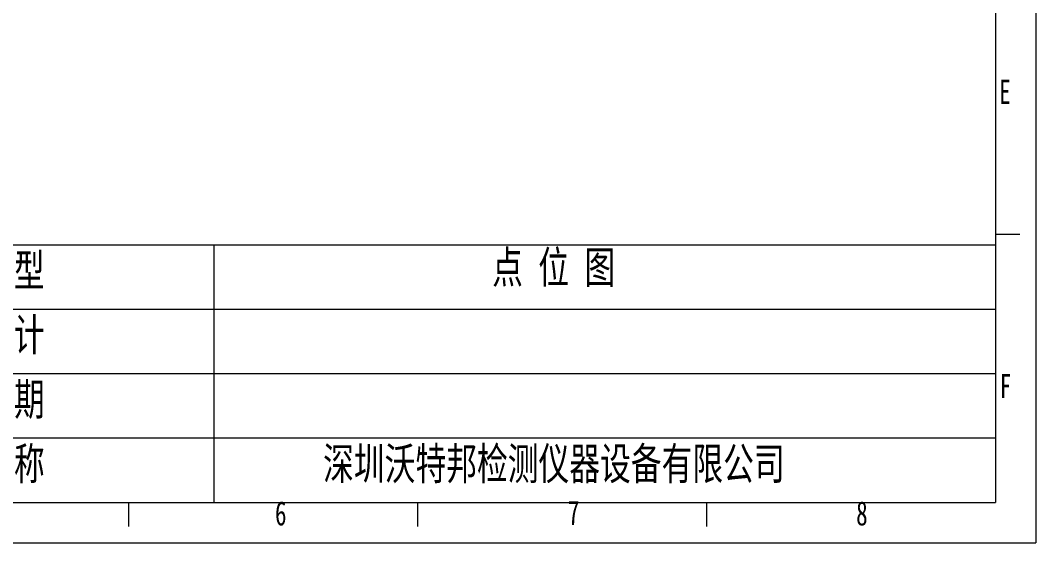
# Model space of a CAD drawing. Header units: millimetres. Extents: x -697 to -103, y -638 to -114.
# Drawn here: x -355.2 to -103.2, y -637.7 to -508 of the extents above; entities that cross this region are included whole.
import ezdxf

# ---------------------------------------------------------------- set-up
doc = ezdxf.new("R2010")
doc.units = ezdxf.units.MM
doc.layers.add('00点位图', color=100, linetype='Continuous')
doc.layers.add('设计图框', color=120, linetype='Continuous')
doc.styles.add('SLDTEXTSTYLE0', font='TXT', dxfattribs={"width": 0.7, "bigfont": 'bigfont'})
doc.styles.add('SLDTEXTSTYLE1', font='TXT', dxfattribs={"width": 0.7})

# ---------------------------------------------------------------- blocks, each defined once
blk = doc.blocks.new('YHD点位图')
at = {"layer": '00点位图', "color": 4, "linetype": 'Continuous', "lineweight": 18}
for p, q in [((1959.8, 1446.33), (1959.8, 1236.33)), ((1954.8, 1441.33), (1954.8, 1241.33)), ((1954.83, 1274.66), (1957.83, 1274.66)), ((1667.8, 1273.33), (1954.8, 1273.33)), ((1857.8, 1273.33), (1857.8, 1241.33)), ((1667.8, 1265.33), (1954.8, 1265.33)), ((1667.8, 1257.33), (1954.8, 1257.33)), ((1667.8, 1249.33), (1954.8, 1249.33)), ((1667.8, 1241.33), (1954.8, 1241.33)), ((1847.19, 1241.33), (1847.19, 1238.33)), ((1883.07, 1241.33), (1883.07, 1238.33)), ((1918.95, 1241.33), (1918.95, 1238.33)), ((1662.8, 1236.33), (1959.8, 1236.33))]:
    blk.add_line(p, q, dxfattribs=at)
at = {"layer": '00点位图', "color": 4, "linetype": 'Continuous', "lineweight": 0, "char_height": 3, "attachment_point": 1, "style": 'SLDTEXTSTYLE1'}
for s, insert in [('E', (1955.27, 1293.81)), ('F', (1955.33, 1257.29)), ('6', (1865.38, 1241.47)), ('7', (1901.73, 1241.54)), ('8', (1937.51, 1241.47))]:
    blk.add_mtext(s, dxfattribs=dict(at, insert=insert))
at = {"layer": '00点位图', "color": 4, "linetype": 'Continuous', "lineweight": 18, "char_height": 4, "attachment_point": 1, "style": 'SLDTEXTSTYLE0'}
for s, insert, width in [('{\\fSimSun|b0|i0|c134|p2;\\C4;点 位 图 }', (1892.33, 1272.53), 22.5825), ('{\\fSimSun|b0|i0|c134|p2;\\C6;类    型}', (1821.52, 1272.15), 22.5825), ('{\\fSimSun|b0|i0|c134|p2;\\C3;设    计}', (1821.52, 1264.15), 22.5825), ('{\\fSimSun|b0|i0|c134|p2;\\C4;设计日期}', (1821.52, 1256.15), 22.5825), ('{\\fSimSun|b0|i0|c134|p2;\\C1;公司名称}', (1821.52, 1248.15), 22.5825), ('{\\fSimSun|b0|i0|c134|p2;\\C1;深圳沃特邦检测仪器设备有限公司}', (1871.35, 1248.15), 118.821)]:
    blk.add_mtext(s, dxfattribs=dict(at, insert=insert, width=width))

msp = doc.modelspace()

# ---------------------------------------------------------------- block references
at = {"layer": '设计图框', "xscale": 2, "yscale": 2, "zscale": 2}
msp.add_blockref('YHD点位图', (-4022.75, -3110.35), dxfattribs=at)

doc.saveas('drawing.dxf')
